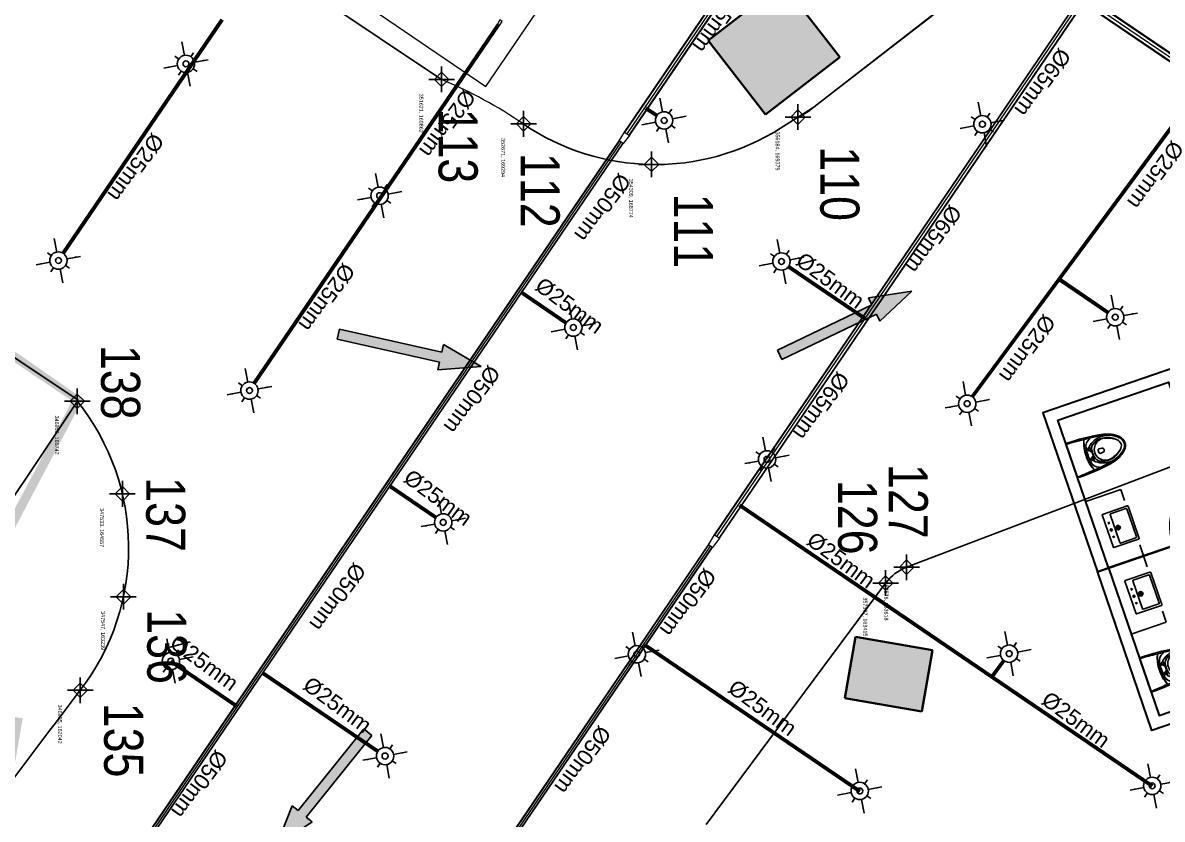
# Model space of a CAD drawing. Header units: inches. Extents: x 257070 to 799932, y -17980 to 269260.
# Drawn here: x 346258 to 360849, y 160392 to 170587 of the extents above; entities that cross this region are included whole.
import ezdxf

# ---------------------------------------------------------------- set-up
doc = ezdxf.new("R2010")
doc.units = ezdxf.units.IN
doc.header["$MEASUREMENT"] = 0
for name, color, linetype in [('0-AES-F-SPRINKLER', 10, 'Continuous'), ('B45678$0$DSP_TOILET FIXTURES', 253, 'Continuous'), ('B45678$0$DSP_WD DIMENSION', 136, 'Continuous'), ('basement-1 r.c.c.$0$DSP_R.C.C. HATCH', 253, 'Continuous'), ('basement1_AP$0$A-_ROAD----_E-_-', 2, 'Continuous'), ('D 9$0$DSP_DOOR', 8, 'Continuous'), ('DSP_MISCELANEOUS', 252, 'Continuous'), ('DSP_TREE CO-ORDINATES', 206, 'Continuous'), ('RETAIL', 40, 'Continuous'), ('ROAD', 8, 'Continuous')]:
    doc.layers.add(name, color=color, linetype=linetype)
for name, color, linetype, lineweight in [('0-AES-F-SPRINKLER PIPE', 10, 'Continuous', 15), ('E--CONCRETE-4', 4, 'Continuous', 40), ('E--CONCRETE-SHADE', 253, 'Continuous', 20), ('F--BRICKWALL-3', 252, 'Continuous', 30), ('Q--KERBS-0', 1, 'Continuous', 20)]:
    doc.layers.add(name, color=color, linetype=linetype, lineweight=lineweight)
doc.layers.add('CORE - G', color=7, linetype='Continuous', lineweight=9, true_color=0xf4e08b)
doc.styles.get("Standard").update_dxf_attribs({"font": 'arial.ttf'})
doc.styles.add('TEXT style 175', font='GOTHIC.TTF')
doc.styles.add('TEXT style 200', font='ARIALN.TTF')
doc.dimstyles.new('ISO-25', dxfattribs={"dimtxt": 2.5, "dimasz": 2.5, "dimexe": 1.25, "dimexo": 0.625, "dimtad": 1, "dimtxsty": 'Standard', "dimcen": 2.5, "dimadec": 0, "dimazin": 0, "dimtfac": 1, "dimtmove": 0, "dimatfit": 3, "dimfxl": 1, "dimarcsym": 0})

# ---------------------------------------------------------------- blocks, each defined once
blk = doc.blocks.new('basement1_AP$0$AR-DIR-A')
h = blk.add_hatch()
h.set_pattern_fill('ANSI31', color=8)
h.paths.add_polyline_path([(158, -458), (26, -458), (26, -1800), (-74, -1800), (92, -2335), (258, -1800), (158, -1800)])
at = {"layer": 'DSP_MISCELANEOUS', "color": 8}
for p, q in [((158, -458), (26, -458)), ((26, -458), (26, -1800)), ((158, -458), (158, -1800)), ((26, -1800), (-74, -1800)), ((-74, -1800), (92, -2335)), ((258, -1800), (92, -2335)), ((158, -1800), (258, -1800))]:
    blk.add_line(p, q, dxfattribs=at)
blk = doc.blocks.new('*U395')
at = {"layer": 'DSP_TREE CO-ORDINATES', "color": 162}
for p, q in [((0, -329), (0, 329)), ((-329, 0), (329, 0))]:
    blk.add_line(p, q, dxfattribs=at)
at = {"layer": 'DSP_TREE CO-ORDINATES', "color": 162, "ltscale": 3.5}
blk.add_lwpolyline([(-185, 0), (0, 185), (185, 0), (0, -184), (-185, 0)], dxfattribs=at)
at = {"layer": 'DEFPOINTS', "style": 'TEXT style 175'}
blk.add_attdef('CORDINATE', (367, -572), '', height=100, dxfattribs=at)
at = {"layer": 'DSP_TREE CO-ORDINATES', "color": 164, "style": 'TEXT style 200'}
blk.add_attdef('NO.', (747, 573), '', height=1000, dxfattribs=at)
blk = doc.blocks.new('*U381')
at = {"layer": 'DSP_TREE CO-ORDINATES', "color": 162}
for p, q in [((0, -329), (0, 329)), ((-329, 0), (329, 0))]:
    blk.add_line(p, q, dxfattribs=at)
at = {"layer": 'DSP_TREE CO-ORDINATES', "color": 162, "ltscale": 3.5}
blk.add_lwpolyline([(-185, 0), (0, 185), (185, 0), (0, -184), (-185, 0)], dxfattribs=at)
at = {"layer": 'DEFPOINTS', "style": 'TEXT style 175'}
blk.add_attdef('CORDINATE', (367, -572), '', height=100, dxfattribs=at)
at = {"layer": 'DSP_TREE CO-ORDINATES', "color": 164, "style": 'TEXT style 200'}
blk.add_attdef('NO.', (747, 573), '', height=1000, dxfattribs=at)
blk = doc.blocks.new('*U382')
at = {"layer": 'DSP_TREE CO-ORDINATES', "color": 162}
for p, q in [((0, -329), (0, 329)), ((-329, 0), (329, 0))]:
    blk.add_line(p, q, dxfattribs=at)
at = {"layer": 'DSP_TREE CO-ORDINATES', "color": 162, "ltscale": 3.5}
blk.add_lwpolyline([(-185, 0), (0, 185), (185, 0), (0, -184), (-185, 0)], dxfattribs=at)
at = {"layer": 'DEFPOINTS', "style": 'TEXT style 175'}
blk.add_attdef('CORDINATE', (367, -572), '', height=100, dxfattribs=at)
at = {"layer": 'DSP_TREE CO-ORDINATES', "color": 164, "style": 'TEXT style 200'}
blk.add_attdef('NO.', (747, -76), '', height=1000, dxfattribs=at)
blk = doc.blocks.new('*U383')
at = {"layer": 'DSP_TREE CO-ORDINATES', "color": 162}
for p, q in [((0, -329), (0, 329)), ((-329, 0), (329, 0))]:
    blk.add_line(p, q, dxfattribs=at)
at = {"layer": 'DSP_TREE CO-ORDINATES', "color": 162, "ltscale": 3.5}
blk.add_lwpolyline([(-185, 0), (0, 185), (185, 0), (0, -184), (-185, 0)], dxfattribs=at)
at = {"layer": 'DEFPOINTS', "style": 'TEXT style 175'}
blk.add_attdef('CORDINATE', (367, -572), '', height=100, dxfattribs=at)
at = {"layer": 'DSP_TREE CO-ORDINATES', "color": 164, "style": 'TEXT style 200'}
blk.add_attdef('NO.', (747, -76), '', height=1000, dxfattribs=at)
blk = doc.blocks.new('*U429')
at = {"layer": 'DSP_TREE CO-ORDINATES', "color": 162}
for p, q in [((0, -329), (0, 329)), ((-329, 0), (329, 0))]:
    blk.add_line(p, q, dxfattribs=at)
at = {"layer": 'DSP_TREE CO-ORDINATES', "color": 162, "ltscale": 3.5}
blk.add_lwpolyline([(-185, 0), (0, 185), (185, 0), (0, -184), (-185, 0)], dxfattribs=at)
at = {"layer": 'DEFPOINTS', "style": 'TEXT style 175'}
blk.add_attdef('CORDINATE', (367, -572), '', height=100, dxfattribs=at)
at = {"layer": 'DSP_TREE CO-ORDINATES', "color": 164, "style": 'TEXT style 200'}
blk.add_attdef('NO.', (-2641, -1218), '', height=1000, dxfattribs=at)
blk = doc.blocks.new('*U430')
at = {"layer": 'DSP_TREE CO-ORDINATES', "color": 162}
for p, q in [((0, -329), (0, 329)), ((-329, 0), (329, 0))]:
    blk.add_line(p, q, dxfattribs=at)
at = {"layer": 'DSP_TREE CO-ORDINATES', "color": 162, "ltscale": 3.5}
blk.add_lwpolyline([(-185, 0), (0, 185), (185, 0), (0, -184), (-185, 0)], dxfattribs=at)
at = {"layer": 'DEFPOINTS', "style": 'TEXT style 175'}
blk.add_attdef('CORDINATE', (367, -572), '', height=100, dxfattribs=at)
at = {"layer": 'DSP_TREE CO-ORDINATES', "color": 164, "style": 'TEXT style 200'}
blk.add_attdef('NO.', (-2641, -457), '', height=1000, dxfattribs=at)
blk = doc.blocks.new('*U397')
at = {"layer": 'DSP_TREE CO-ORDINATES', "color": 162}
for p, q in [((0, -329), (0, 329)), ((-329, 0), (329, 0))]:
    blk.add_line(p, q, dxfattribs=at)
at = {"layer": 'DSP_TREE CO-ORDINATES', "color": 162, "ltscale": 3.5}
blk.add_lwpolyline([(-185, 0), (0, 185), (185, 0), (0, -184), (-185, 0)], dxfattribs=at)
at = {"layer": 'DEFPOINTS', "style": 'TEXT style 175'}
blk.add_attdef('CORDINATE', (367, -572), '', height=100, dxfattribs=at)
at = {"layer": 'DSP_TREE CO-ORDINATES', "color": 164, "style": 'TEXT style 200'}
blk.add_attdef('NO.', (320, 611), '', height=1000, dxfattribs=at)
blk = doc.blocks.new('*U398')
at = {"layer": 'DSP_TREE CO-ORDINATES', "color": 162}
for p, q in [((0, -329), (0, 329)), ((-329, 0), (329, 0))]:
    blk.add_line(p, q, dxfattribs=at)
at = {"layer": 'DSP_TREE CO-ORDINATES', "color": 162, "ltscale": 3.5}
blk.add_lwpolyline([(-185, 0), (0, 185), (185, 0), (0, -184), (-185, 0)], dxfattribs=at)
at = {"layer": 'DEFPOINTS', "style": 'TEXT style 175'}
blk.add_attdef('CORDINATE', (367, -572), '', height=100, dxfattribs=at)
at = {"layer": 'DSP_TREE CO-ORDINATES', "color": 164, "style": 'TEXT style 200'}
blk.add_attdef('NO.', (320, 611), '', height=1000, dxfattribs=at)
blk = doc.blocks.new('*U399')
at = {"layer": 'DSP_TREE CO-ORDINATES', "color": 162}
for p, q in [((0, -329), (0, 329)), ((-329, 0), (329, 0))]:
    blk.add_line(p, q, dxfattribs=at)
at = {"layer": 'DSP_TREE CO-ORDINATES', "color": 162, "ltscale": 3.5}
blk.add_lwpolyline([(-185, 0), (0, 185), (185, 0), (0, -184), (-185, 0)], dxfattribs=at)
at = {"layer": 'DEFPOINTS', "style": 'TEXT style 175'}
blk.add_attdef('CORDINATE', (367, -572), '', height=100, dxfattribs=at)
at = {"layer": 'DSP_TREE CO-ORDINATES', "color": 164, "style": 'TEXT style 200'}
blk.add_attdef('NO.', (-426, 611), '', height=1000, dxfattribs=at)
blk = doc.blocks.new('*U400')
at = {"layer": 'DSP_TREE CO-ORDINATES', "color": 162}
for p, q in [((0, -329), (0, 329)), ((-329, 0), (329, 0))]:
    blk.add_line(p, q, dxfattribs=at)
at = {"layer": 'DSP_TREE CO-ORDINATES', "color": 162, "ltscale": 3.5}
blk.add_lwpolyline([(-185, 0), (0, 185), (185, 0), (0, -184), (-185, 0)], dxfattribs=at)
at = {"layer": 'DEFPOINTS', "style": 'TEXT style 175'}
blk.add_attdef('CORDINATE', (367, -572), '', height=100, dxfattribs=at)
at = {"layer": 'DSP_TREE CO-ORDINATES', "color": 164, "style": 'TEXT style 200'}
blk.add_attdef('NO.', (-1442, 611), '', height=1000, dxfattribs=at)
blk = doc.blocks.new('B45678$0$CG_AP$0$WATER CLOSET')
at = {"layer": 'B45678$0$DSP_TOILET FIXTURES', "color": 253}
for p, q in [((12, 20), (12, 441)), ((243, 436), (315, 433)), ((276, 312), (276, 317)), ((292, 312), (276, 312)), ((292, 279), (292, 312)), ((276, 268), (276, 279)), ((276, 193), (276, 183)), ((276, 149), (276, 144)), ((292, 149), (276, 149)), ((277, 279), (292, 279)), ((289, 267), (277, 267)), ((289, 194), (277, 194)), ((277, 182), (292, 182)), ((292, 231), (292, 264)), ((292, 231), (292, 197)), ((292, 182), (292, 149)), ((376, 231), (376, 243)), ((376, 231), (376, 218)), ((395, 261), (429, 259)), ((395, 200), (429, 203)), ((451, 235), (451, 231)), ((451, 226), (451, 231)), ((243, 26), (315, 28))]:
    blk.add_line(p, q, dxfattribs=at)
for points in [[(284, 311), (258, 311), (258, 280), (284, 280)], [(284, 181), (258, 181), (258, 150), (284, 150)]]:
    blk.add_lwpolyline(points, close=True, dxfattribs=at)
for centre, radius, start, end in [((24, 440), 12.4, 89.5654, 173.8465), ((25, 451), 10.5, 80.3887, 196.1114), ((-21, -1556), 2008, 82.5088, 88.6981), ((63, -2047), 2509, 80.5051, 90.8117), ((650, 247), 444, 156.1602, 182.0502), ((820, 229), 608, 161.1231, 179.8411), ((946, 231), 713, 172.5328, 180.0621), ((357, 309), 119, 108.6033, 172.5328), ((240, 431), 4.92, 356.5861, 82.901), ((229, 431), 16, 340.4837, 356.5861), ((290, 316), 14.6, 139.3901, 175.1198), ((471, 122), 280, 89.595, 133.3044), ((398, 263), 99.1, 117.5581, 173.9301), ((-11, -2782), 3232, 81.3224, 84.2047), ((317, 427), 6.24, 288.6033, 83.056), ((470, 229), 144, 111.9907, 179.3453), ((460, 145), 232, 83.9093, 117.5581), ((468, 233), 139, 74.4708, 111.9907), ((468, 92), 309, 64.3857, 89.1102), ((417, 25), 392, 61.1918, 81.3224), ((388, -59), 494, 64.5254, 79.7273), ((456, 107), 271, 46.0185, 83.9093), ((392, -40), 423, 53.8658, 74.4708), ((449, 69), 353, 46.4352, 64.5254), ((417, 24), 393, 47.2065, 61.1918), ((595, 238), 79.3, 36.1663, 53.8658), ((587, 228), 93.2, 1.8214, 52.2944), ((605, 228), 116, 1.433, 47.2065), ((604, 231), 128, 359.6704, 46.4352), ((650, 215), 444, 177.9498, 203.8398), ((820, 232), 608, 180.1589, 198.8769), ((946, 230), 713, 179.9379, 187.4672), ((277, 279), 0.754, 88.7671, 178.7633), ((277, 268), 0.739, 180.7089, 274.3179), ((277, 193), 0.739, 85.6821, 179.2911), ((277, 183), 0.754, 181.2367, 271.2329), ((289, 264), 2.91, 358.5387, 91.4934), ((289, 197), 2.91, 268.5066, 1.4613), ((746, 226), 448, 173.9301, 179.4165), ((746, 235), 448, 180.5835, 186.0699), ((398, 198), 99.1, 186.0699, 242.4419), ((470, 232), 144, 180.6547, 248.0093), ((393, 244), 17.8, 84.2108, 181.3179), ((393, 218), 17.8, 178.6821, 275.7892), ((427, 235), 23.9, 0.7107, 84.8877), ((427, 227), 23.9, 275.1123, 359.2893), ((456, 355), 271, 276.0907, 313.9815), ((392, 501), 423, 285.5292, 306.1342), ((417, 437), 393, 298.8082, 312.7935), ((595, 224), 79.3, 306.1342, 323.8337), ((587, 234), 93.2, 307.7056, 358.1786), ((605, 234), 116, 312.7935, 358.567), ((604, 230), 128, 313.5648, 0.3296), ((24, 22), 12.4, 186.1535, 270.4346), ((25, 10), 10.5, 163.8886, 279.6113), ((-21, 2017), 2008, 271.3019, 277.4912), ((63, 2508), 2509, 269.1883, 279.4949), ((357, 153), 119, 187.4672, 251.3967), ((240, 31), 4.92, 277.099, 3.4139), ((229, 30), 16, 3.4139, 19.5163), ((290, 146), 14.6, 184.8802, 220.6099), ((471, 340), 280, 226.6956, 270.405), ((-11, 3244), 3232, 275.7953, 278.6776), ((317, 34), 6.24, 276.944, 71.3967), ((460, 316), 232, 242.4419, 276.0907), ((468, 228), 139, 248.0093, 285.5292), ((468, 369), 309, 270.8898, 295.6143), ((417, 436), 392, 278.6776, 298.8082), ((388, 520), 494, 280.2727, 295.4746), ((449, 393), 353, 295.4746, 313.5648)]:
    blk.add_arc(centre, radius, start, end, dxfattribs=at)
blk = doc.blocks.new('B45678$0$CH_AP$0$lavatory')
at = {"layer": 'B45678$0$DSP_TOILET FIXTURES', "color": 253}
for p, q in [((-79, 16), (-109, 16)), ((-94, 1), (-94, 31)), ((20, 16), (-20, 16)), ((0, -4), (0, 35)), ((79, 16), (109, 16)), ((94, 1), (94, 31)), ((-197, -42), (-197, -251)), ((190, -35), (-190, -35)), ((37, -76), (-37, -76)), ((0, -39), (0, -113)), ((197, -42), (197, -251)), ((197, -42), (197, -251)), ((190, -259), (-190, -259))]:
    blk.add_line(p, q, dxfattribs=at)
blk.add_lwpolyline([(-225, 59, -0.414214), (-221, 63), (221, 63, -0.414214), (225, 59), (225, -278, -0.414214), (218, -286), (-218, -286, -0.414214), (-225, -278)], format="xyb", close=True, dxfattribs=at)
for centre, radius in [((0, 16), 12), ((0, -76), 28.1), ((0, -76), 19.5)]:
    blk.add_circle(centre, radius, dxfattribs=at)
for centre, start, end in [((-190, -42), 90, 180), ((190, -42), 0, 90), ((-190, -251), 180, 270), ((-190, -251), 180, 270), ((190, -251), 270, 0), ((190, -251), 270, 0)]:
    blk.add_arc(centre, 7.5, start, end, dxfattribs=at)
blk = doc.blocks.new('D 9$0$dooe8')
at = {"layer": 'D 9$0$DSP_DOOR', "color": 252, "ltscale": 0.5}
for p, q in [((-999708, 165999), (-999702, 166033)), ((-999668, 165992), (-999708, 165999)), ((-999603, 166016), (-999702, 166033)), ((-999668, 165992), (-999671, 165977)), ((-999612, 165967), (-999671, 165977)), ((-999603, 166016), (-999612, 165967)), ((-999866, 165082), (-1000783, 165241)), ((-1000776, 165280), (-999859, 165122)), ((-999866, 165082), (-999872, 165048)), ((-999872, 165048), (-999774, 165031)), ((-999859, 165122), (-999866, 165082)), ((-999827, 165075), (-999866, 165082)), ((-999827, 165075), (-999824, 165090)), ((-999765, 165080), (-999824, 165090)), ((-999774, 165031), (-999765, 165080))]:
    blk.add_line(p, q, dxfattribs=at)
blk.add_ellipse((-999866, 165082), major_axis=(-658, 658), ratio=1, start_param=-0.956589, end_param=0.614208, dxfattribs=at)
blk = doc.blocks.new('STAFF TOILET')
at = {"layer": 'B45678$0$DSP_TOILET FIXTURES'}
for p, q in [((-436132, 43507), (-436132, 43656)), ((-436132, 42759), (-436132, 42907))]:
    blk.add_line(p, q, dxfattribs=at)
blk.add_lwpolyline([(-436132, 42759), (-436606, 42759)], dxfattribs=at)
at = {"layer": 'F--BRICKWALL-3', "color": 252, "ltscale": 1000}
blk.add_lwpolyline([(-434956, 42905), (-434956, 41506), (-436756, 41506), (-436756, 43656), (-434956, 43656), (-434956, 43656), (-436606, 43656), (-436606, 41656), (-435106, 41656), (-435106, 42905)], close=True, dxfattribs=at)
at = {"layer": 'B45678$0$DSP_TOILET FIXTURES', "rotation": 89.99904448436469}
blk.add_blockref('B45678$0$CH_AP$0$lavatory', (-436399, 43207), dxfattribs=at)
at = {"layer": 'B45678$0$DSP_TOILET FIXTURES', "xscale": -1, "rotation": 180}
blk.add_blockref('B45678$0$CG_AP$0$WATER CLOSET', (-436619, 42436), dxfattribs=at)
at = {"layer": 'D 9$0$DSP_DOOR', "xscale": -0.7500093174406748, "yscale": 0.7500093174406749, "zscale": 0.7500093174406749, "rotation": 170.1915051431733}
blk.add_blockref('D 9$0$dooe8', (325008, 37881, 0), dxfattribs=at)
blk = doc.blocks.new('*U603')
at = {"layer": '0-AES-F-SPRINKLER'}
for p, q in [((171672, 56809), (171672, 56871)), ((171562, 56699), (171500, 56699)), ((171783, 56699), (171845, 56699)), ((171672, 56588), (171672, 56526))]:
    blk.add_line(p, q, dxfattribs=at)
for radius in [111, 37.8]:
    blk.add_circle((171672, 56699), radius, dxfattribs=at)
at = {"layer": '0-AES-F-SPRINKLER PIPE'}
for points, override in [([(171468, 56903), (171594, 56777)], {"dimasz": 70, "dimtad": 0, "dimfxl": 13, "dimarcsym": 1}), ([(171877, 56903), (171751, 56777)], {"dimasz": 70, "dimtad": 0, "dimfxl": 13, "dimarcsym": 1}), ([(171468, 56494), (171594, 56620)], {"dimasz": 70, "dimtad": 0, "dimfxl": 13, "dimarcsym": 1}), ([(171877, 56494), (171751, 56620)], {"dimasz": 70, "dimgap": 0.625, "dimtad": 0, "dimfxl": 13, "dimarcsym": 1})]:
    blk.add_leader(points, dimstyle='ISO-25', override=override, dxfattribs=at)

msp = doc.modelspace()

# ---------------------------------------------------------------- hatches: boundary and pattern name
at = {"layer": 'E--CONCRETE-SHADE', "ltscale": 3.5}
h = msp.add_hatch(color=8, dxfattribs=at)
h.dxf.hatch_style = 1
h.paths.add_polyline_path([(333250.8, 174303.4), (332765.6, 174656.3), (332412.7, 174171), (332898, 173818.1)])
h.paths.add_polyline_path([(338866.6, 169691.2), (339203.4, 170187.8), (338706.8, 170524.6), (338370.1, 170028)])
h.paths.add_polyline_path([(338208.3, 163077.8), (338105.9, 162486.6), (338697.1, 162384.2), (338799.5, 162975.3)])
h.paths.add_polyline_path([(343761.2, 167221.9), (343415.7, 166556.2), (344081.3, 166210.7), (344426.9, 166876.3)])
h.paths.add_polyline_path([(346257.3, 161682.8), (345666.1, 161785.3), (345563.6, 161194.1), (346154.8, 161091.6)])
h.paths.add_polyline_path([(355770.6, 169412.1), (356718.6, 170147.9), (355982.8, 171095.8), (355034.9, 170360.1)])

# ---------------------------------------------------------------- linework, layer by layer
at = {"layer": '0-AES-F-SPRINKLER', "color": 7, "const_width": 100, "elevation": 0}
msp.add_lwpolyline([(289015.1, 193067.5), (285565, 160241.4), (285565, 160241.4), (340591.5, 153681.2), (340591.5, 153681.2), (340591.5, 153681.2), (346965.3, 165756.9), (318821.9, 185311.6), (309531.8, 208392.2), (304262.2, 204456.2)], dxfattribs=at)
msp.add_lwpolyline([(370096.7, 207259.6), (363236.5, 201817), (359449.1, 196200.1), (352039.6, 182374.4), (347553.5, 174504), (344762, 167229.2), (346955.5, 165763.5), (339920, 152557.2), (360337.5, 149227.9), (382659.8, 145585.9), (383066.2, 145437.7), (387520.1, 157203.6), (388372.8, 166752.9), (392381.6, 173694.5), (387307.1, 192740.3), (379435.8, 200574.2), (375023.6, 204438.1)], close=True, dxfattribs=at)
msp.add_lwpolyline([(346965.3, 165756.9), (340591.5, 153681.2, 0.0301252), (340591.5, 153681.2), (339920, 152557.2)], format="xyb", dxfattribs=at)
at = {"layer": '0-AES-F-SPRINKLER PIPE', "ltscale": 1000}
for p, q in [((353963.8, 169187.4, 0), (356603.7, 173067.1, 0)), ((353968.7, 169184, 0), (356608.7, 173063.7, 0)), ((353995.6, 169165.7, 0), (356635.5, 173045.4, 0)), ((354022.5, 169147.5, 0), (356662.4, 173027.1, 0)), ((354027.4, 169144.1, 0), (356667.4, 173023.8, 0)), ((357411.7, 172495.5, 0), (371037.1, 163224, 0)), ((357416.2, 172502.1, 0), (371041.6, 163230.6, 0)), ((357438.7, 172535.2, 0), (371064.2, 163263.7, 0)), ((357461.2, 172568.2, 0), (371086.7, 163296.7, 0)), ((357465.7, 172574.8, 0), (371091.2, 163303.4, 0)), ((355114.8, 164031.3, 0), (359788.6, 170899.9, 0)), ((355119.8, 164027.9, 0), (359793.6, 170896.5, 0)), ((355146.6, 164009.6, 0), (359820.4, 170878.2, 0)), ((355173.5, 163991.3, 0), (359847.3, 170860, 0)), ((355178.5, 163988, 0), (359852.3, 170856.6, 0)), ((346764, 167642.7, 0), (348800.3, 170635.2, 0)), ((346766.7, 167641.3, 0), (348802.7, 170633.5, 0)), ((346777.4, 167634.8, 0), (348813.1, 170626.5, 0)), ((346787.3, 167627.2, 0), (348823.4, 170619.5, 0)), ((346789.6, 167625.2, 0), (348825.9, 170617.8, 0)), ((349210.1, 165978.2, 0), (352335.2, 170570.9, 0)), ((349212.8, 165976.8, 0), (352337.7, 170569.2, 0)), ((349223.5, 165970.4, 0), (352348.1, 170562.2, 0)), ((349233.5, 165962.7, 0), (352358.4, 170555.2, 0)), ((349235.7, 165960.7, 0), (352360.9, 170553.5, 0)), ((354229.4, 169481.8, 0), (354371.1, 169385.4, 0)), ((354231.1, 169484.3, 0), (354372.5, 169388.1, 0)), ((354238.1, 169494.6, 0), (354379, 169398.8, 0)), ((354245.2, 169505, 0), (354386.6, 169408.8, 0)), ((354246.9, 169507.5, 0), (354388.6, 169411, 0)), ((347479.2, 159642.5, 0), (353896.8, 169073.9, 0)), ((347483.3, 159639.7, 0), (353900.9, 169071.1, 0)), ((347504, 159625.6, 0), (353921.6, 169057, 0)), ((347524.6, 159611.6, 0), (353942.3, 169042.9, 0)), ((347528.8, 159608.7, 0), (353946.4, 169040.1, 0)), ((356055.5, 167456.1), (357024.4, 166796.7)), ((356057.5, 167458.3), (357026.1, 166799.2)), ((356065.1, 167468.3), (357033.1, 166809.6)), ((356071.5, 167479), (357040.2, 166819.9)), ((356072.9, 167481.7), (357041.8, 166822.4)), ((359534.4, 167284.3), (360148.2, 166866.7)), ((359536.2, 167286.8), (360149.6, 166869.4)), ((359543.6, 167296.8), (360156, 166880.1)), ((359551.1, 167306.9), (360163.7, 166890)), ((359552.8, 167309.3), (360165.7, 166892.3)), ((352628.5, 167129, 0), (353208.7, 166734.2, 0)), ((352630.1, 167131.5, 0), (353210, 166736.9, 0)), ((352637.2, 167141.9, 0), (353216.5, 166747.7, 0)), ((352644.2, 167152.2, 0), (353224.1, 166757.6, 0)), ((352645.9, 167154.7, 0), (353226.1, 166759.9, 0)), ((350940.9, 164649, 0), (351541.9, 164240, 0)), ((350942.6, 164651.4, 0), (351543.3, 164242.6, 0)), ((350949.6, 164661.8, 0), (351549.8, 164253.4, 0)), ((350956.6, 164672.1, 0), (351557.4, 164263.3, 0)), ((350958.3, 164674.6, 0), (351559.4, 164265.6, 0)), ((355430.5, 164399.3), (360711.7, 160805.7)), ((355432.2, 164401.8), (360713.4, 160808.2)), ((355439.3, 164412.1), (360720.4, 160818.5)), ((355446.3, 164422.4), (360727.5, 160828.9)), ((355448, 164424.9), (360729.1, 160831.3)), ((352116.3, 159609.6, 0), (355039.4, 163905.3, 0)), ((352120.5, 159606.8, 0), (355043.5, 163902.5, 0)), ((352141.1, 159592.7, 0), (355064.2, 163888.4, 0)), ((352161.8, 159578.7, 0), (355084.9, 163874.4, 0)), ((352166, 159575.9, 0), (355089, 163871.6, 0)), ((354214.9, 162612.8), (356967.2, 160740)), ((354216.6, 162615.3), (356968.9, 160742.5)), ((354223.7, 162625.6), (356976, 160752.8)), ((354230.7, 162636), (356983, 160763.1)), ((354232.4, 162638.5), (356984.7, 160765.6)), ((348144.9, 162403.5, 0), (348986, 161831.2, 0)), ((348146.9, 162405.8, 0), (348987.7, 161833.7, 0)), ((348154.5, 162415.7, 0), (348994.7, 161844, 0)), ((348161, 162426.5, 0), (349001.8, 161854.3, 0)), ((348162.3, 162429.2, 0), (349003.4, 161856.8, 0)), ((349326.1, 162250.1, 0), (350797.6, 161248.8, 0)), ((349327.8, 162252.6, 0), (350799, 161251.5, 0)), ((349334.8, 162262.9, 0), (350805.4, 161262.2, 0)), ((349341.8, 162273.2, 0), (350813.1, 161272.2, 0)), ((349343.5, 162275.7, 0), (350815.1, 161274.4, 0))]:
    msp.add_line(p, q, dxfattribs=at)
at = {"layer": '0-AES-F-SPRINKLER PIPE', "ltscale": 1000, "elevation": 0}
for points in [[(352335.2, 170570.9), (352360.9, 170553.5), (352398.7, 170602.8), (352367.3, 170624.2)], [(353963.8, 169187.4), (354027.4, 169144.1), (353946.4, 169040.1), (353896.8, 169073.9)], [(355114.8, 164031.3), (355178.5, 163988), (355089, 163871.6), (355039.4, 163905.3)]]:
    msp.add_lwpolyline(points, close=True, dxfattribs=at)
at = {"layer": '0-AES-F-SPRINKLER PIPE', "ltscale": 1000}
for points in [[(358404.8, 165807.6), (361371.4, 169822.9)], [(358407.5, 165806.2), (361373.9, 169821.2)], [(358417.9, 165799.3), (361384.2, 169814.1)], [(358427.6, 165791.3), (361394.6, 169807.1)], [(358429.8, 165789.2), (361397.1, 169805.4)], [(358665.6, 162235.5), (358810.4, 162431.4)], [(358668.1, 162233.8), (358812.6, 162429.3)], [(358678.4, 162226.8), (358822.2, 162421.4)], [(358688.8, 162219.7), (358832.7, 162414.5)], [(358691.2, 162218), (358835.3, 162413)]]:
    msp.add_lwpolyline(points, dxfattribs=at)
at = {"layer": 'basement-1 r.c.c.$0$DSP_R.C.C. HATCH', "color": 8}
msp.add_trace([(357768.5, 161768.7, 0), (357905.1, 162557, 0), (356783.2, 161939.5, 0), (356919.8, 162727.7, 0)], dxfattribs=at)
at = {"layer": 'basement1_AP$0$A-_ROAD----_E-_-', "color": 8}
for p, q in [((330348.2, 184077, 0), (351621.2, 169862, 0)), ((327014.7, 179088.2, 0), (346917.2, 165789.1, 0)), ((362714.7, 174416.8, 0), (356694.7, 169744.4, 0))]:
    msp.add_line(p, q, dxfattribs=at)
at = {"layer": 'basement1_AP$0$A-_ROAD----_E-_-', "color": 8, "elevation": 0}
msp.add_lwpolyline([(377145.5, 166013), (375775.9, 166124.3, 0.4142136), (374698.1, 165208.7), (374256.7, 159797.4), (366332.8, 160441.8), (366711.3, 165078.8, 0.4142136), (365795.6, 166156.6), (364752.1, 166241.5, 0.1115428), (364315.8, 166179.5), (357575.6, 163617.9, 0.1430302), (357307.2, 163415.1), (355010.5, 160326.1)], format="xyb", dxfattribs=at)
at = {"layer": 'basement1_AP$0$A-_ROAD----_E-_-', "color": 8}
for centre, radius, start, end in [((354355.3, 171772.1, 0), 3000, 235.76873, 302.34578), ((344613.6, 163867.2, 0), 3000, 322.53019, 38.68279), ((438367.2, 92006.1, 0), 115126, 142.530194, 144.23082)]:
    msp.add_arc(centre, radius, start, end, dxfattribs=at)
at = {"layer": 'CORE - G', "color": 8, "ltscale": 25, "elevation": 0}
msp.add_lwpolyline([(355117.2, 174067.9), (352927.2, 175560.1), (349999.2, 171262.8), (352189.1, 169770.6)], close=True, dxfattribs=at)
at = {"layer": 'E--CONCRETE-4', "color": 8, "ltscale": 10}
for p, q in [((355982.8, 171095.8, 0), (355034.9, 170360.1, 0)), ((356718.6, 170147.9, 0), (355982.8, 171095.8, 0)), ((355034.9, 170360.1, 0), (355770.6, 169412.1, 0)), ((355770.6, 169412.1, 0), (356718.6, 170147.9, 0))]:
    msp.add_line(p, q, dxfattribs=at)
at = {"layer": 'E--CONCRETE-4', "color": 8}
for p, q in [((356919.8, 162727.7, 0), (356783.2, 161939.5, 0)), ((357905.1, 162557, 0), (356919.8, 162727.7, 0)), ((357768.5, 161768.7, 0), (357905.1, 162557, 0)), ((356783.2, 161939.5, 0), (357768.5, 161768.7, 0))]:
    msp.add_line(p, q, dxfattribs=at)
at = {"layer": 'Q--KERBS-0', "color": 8}
for centre, radius, start, end in [((349257.6, 164279.8, 0), 6062.1, 55.76873, 67.051), ((438367.2, 92006.1, 0), 115126, 142.530195, 144.23082)]:
    msp.add_arc(centre, radius, start, end, dxfattribs=at)
at = {"layer": 'RETAIL', "color": 8, "elevation": 0}
msp.add_lwpolyline([(346965.3, 165756.9), (344762, 167229.2), (341872.9, 162905.6), (344076.2, 161433.3)], close=True, dxfattribs=at)
at = {"layer": 'ROAD', "color": 8, "ltscale": 25}
msp.add_line((356402.3, 169517.4, 0), (355960.4, 169237.5, 0), dxfattribs=at)
at = {"layer": 'ROAD', "color": 8, "elevation": 0}
msp.add_lwpolyline([(362733.5, 175697.3), (362856.1, 175539.3, -0.4142136), (362714.7, 174416.8), (356354.9, 169480.6, -0.0622389), (356184.3, 169379.4)], format="xyb", dxfattribs=at)

# ---------------------------------------------------------------- block references
at = {"layer": '0-AES-F-SPRINKLER', "color": 7, "rotation": 325.7664830132082}
for p in [(174520.5, 219762.4, 0), (180643.4, 219038.1, 0), (184718.8, 218989, 0), (177000.7, 218074.7, 0), (172887.9, 217244.8, 0), (182146.3, 217232.3), (186420.5, 216519.4), (179481, 216387, 0), (175334, 215580.4, 0), (184524.9, 215411.8), (181961.2, 214699.3, 0), (177814.3, 213892.7, 0), (174327.4, 212117.4, 0), (180294.5, 212205, 0), (185060.9, 212212.2), (177069.9, 210901.5, 0), (186893.3, 210520.2), (183148.8, 210454.5)]:
    msp.add_blockref('*U603', p, dxfattribs=at)
at = {"layer": 'B45678$0$DSP_WD DIMENSION', "color": 8, "xscale": -1, "rotation": 198.9248245960666}
msp.add_blockref('STAFF TOILET', (759007.3, 346508), dxfattribs=at)
at = {"layer": 'B45678$0$DSP_WD DIMENSION', "color": 8, "rotation": 18.9248245960805}
msp.add_blockref('STAFF TOILET', (787324.7, 263916.6), dxfattribs=at)
at = {"layer": 'DSP_MISCELANEOUS', "color": 8}
for p, rotation in [((355578.4, 166053.1, 0), 115.7400400222748), ((349831.4, 166611.3, 0), 77.30498495372197), ((350892.2, 161921.6, 0), 321.2090454972677)]:
    msp.add_blockref('basement1_AP$0$AR-DIR-A', p, dxfattribs=dict(at, rotation=rotation))
at = {"layer": 'DSP_TREE CO-ORDINATES', "color": 8, "ltscale": 1000, "rotation": 270}
for name, p, xscale, yscale, zscale, values in [('*U383', (351621.2, 169862, 0), 0.4999999999999998, 0.4999999999999998, 0.4999999999999998, {'NO.': '113', 'CORDINATE': '351621, 169862'}), ('*U395', (356184.3, 169379.4, 0), 0.4999999999999998, 0.4999999999999998, 0.4999999999999998, {'NO.': '110', 'CORDINATE': '356184, 169379'}), ('*U382', (352670.7, 169293.6, 0), 0.4999999999999998, 0.4999999999999998, 0.4999999999999998, {'NO.': '112', 'CORDINATE': '352671, 169294'}), ('*U381', (354308.9, 168774.3, 0), 0.4999999999999998, 0.4999999999999998, 0.4999999999999998, {'NO.': '111', 'CORDINATE': '354309, 168774'}), ('*U400', (346955.5, 165742.2, 0), 0.4999999999999998, 0.4999999999999998, 0.4999999999999998, {'NO.': '138', 'CORDINATE': '346956, 165742'}), ('*U430', (357575.6, 163617.9, 0), 0.4999999999999997, 0.4999999999999997, 0.4999999999999997, {'NO.': '127', 'CORDINATE': '357576, 163618'}), ('*U399', (347533.2, 164557.3, 0), 0.4999999999999998, 0.4999999999999998, 0.4999999999999998, {'NO.': '137', 'CORDINATE': '347533, 164557'}), ('*U429', (357307.2, 163415.1, 0), 0.4999999999999997, 0.4999999999999997, 0.4999999999999997, {'NO.': '126', 'CORDINATE': '357307, 163415'}), ('*U398', (347547.2, 163239.1, 0), 0.4999999999999998, 0.4999999999999998, 0.4999999999999998, {'NO.': '136', 'CORDINATE': '347547, 163239'}), ('*U397', (346994.7, 162042.2, 0), 0.4999999999999998, 0.4999999999999998, 0.4999999999999998, {'NO.': '135', 'CORDINATE': '346995, 162042'})]:
    msp.add_blockref(name, p, dxfattribs=dict(at, xscale=xscale, yscale=yscale, zscale=zscale)).add_auto_attribs(values)

# ---------------------------------------------------------------- texts
at = {"layer": '0-AES-F-SPRINKLER PIPE', "color": 7, "linetype": 'Continuous', "lineweight": -3, "ltscale": 0.9, "char_height": 200, "width": 685.774, "attachment_point": 2}
for s, insert, rotation in [('%%C65mm', (355278, 170575.8, 0), 233.54183), ('%%C65mm', (359399.9, 169761, 0), 233.54183), ('%%C25mm', (351778.1, 169237.6, 0), 233.54183), ('%%C25mm', (347786.7, 168674, 0), 233.54183), ('%%C25mm', (360844.7, 168576.6), 233.54183), ('%%C50mm', (353764.1, 168159.8, 0), 233.54183), ('%%C65mm', (358001.7, 167755.9, 0), 233.54183), ('%%C25mm', (350232.8, 167009.5, 0), 233.54183), ('%%C25mm', (356658.9, 167370.2, 0), 323.54183), ('%%C25mm', (353320.3, 167048.8, 0), 323.54183), ('%%C25mm', (359202.9, 166354.4), 233.54183), ('%%C50mm', (352092.6, 165703.2, 0), 233.54183), ('%%C65mm', (356564.1, 165621, 0), 233.54183), ('%%C25mm', (351635.7, 164590.2, 0), 323.54183), ('%%C25mm', (356797.1, 163790.5, 0), 323.54183), ('%%C50mm', (350372.1, 163174.9, 0), 233.54183), ('%%C50mm', (354858.4, 163104.6, 0), 233.54183), ('%%C25mm', (348641.9, 162477.4, 0), 323.54183), ('%%C25mm', (350347.8, 161938, 0), 323.54183), ('%%C25mm', (355790.4, 161899.4, 0), 323.54183), ('%%C25mm', (359804.2, 161747.9, 0), 323.54183), ('%%C50mm', (353510.8, 161089, 0), 233.54183), ('%%C50mm', (348602.2, 160778.1, 0), 233.54183)]:
    msp.add_mtext(s, dxfattribs=dict(at, insert=insert, rotation=rotation))

doc.saveas('drawing.dxf')
